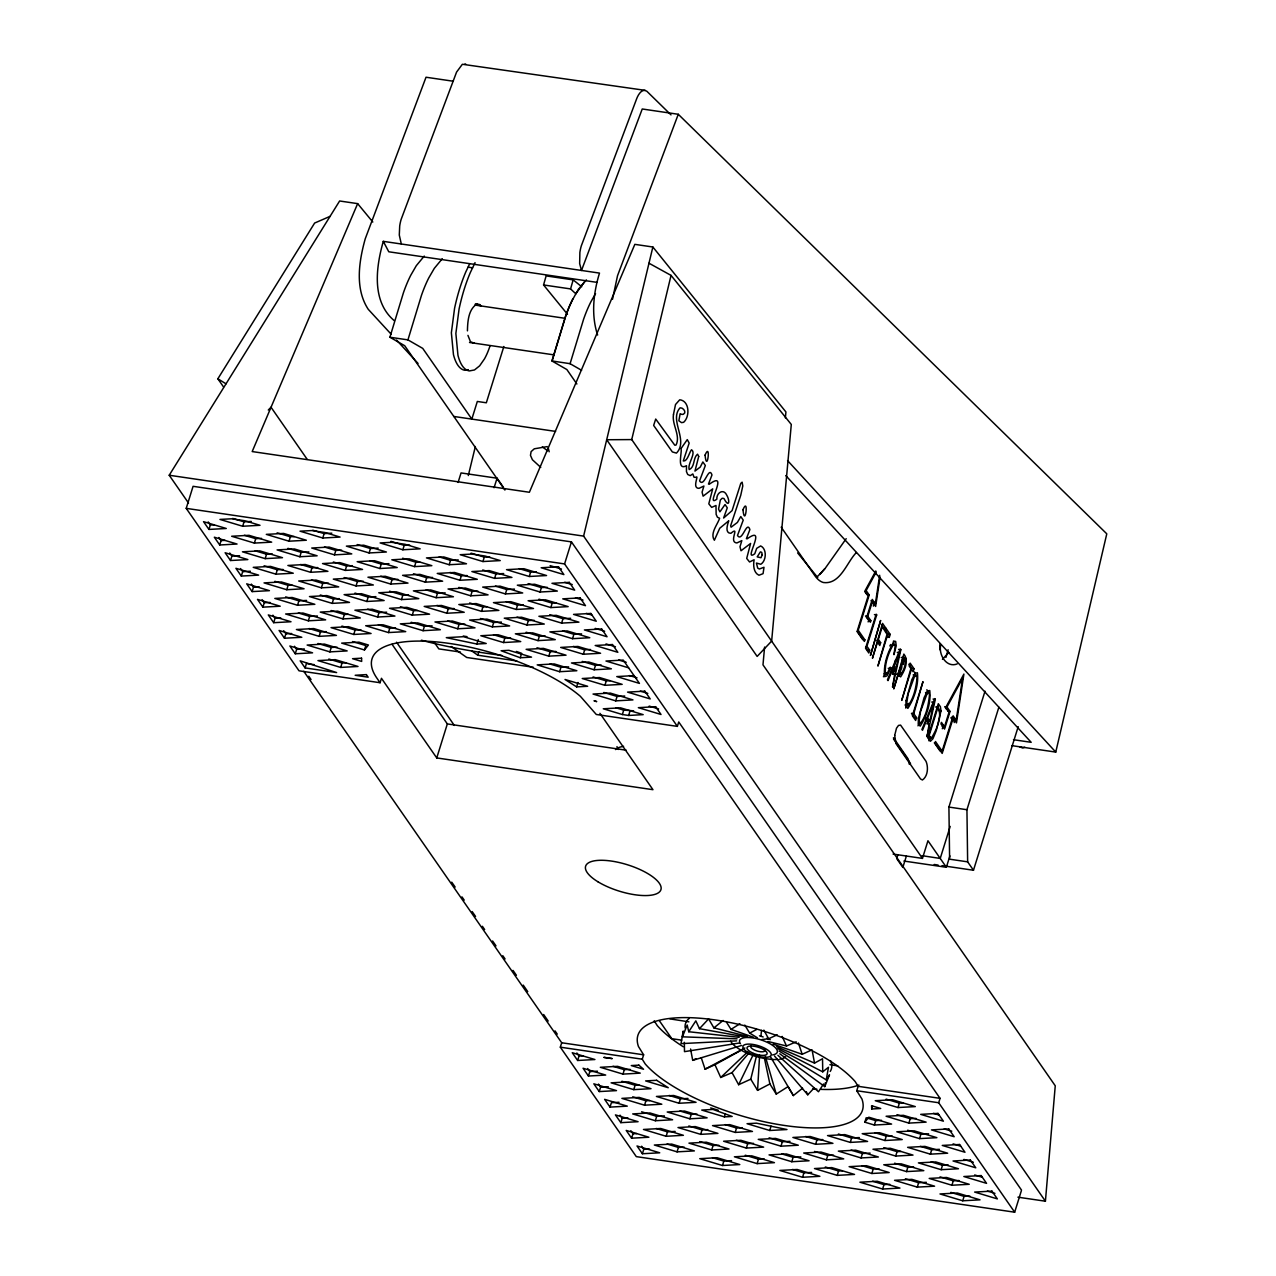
<?xml version="1.0" encoding="UTF-8"?>
<svg xmlns="http://www.w3.org/2000/svg" width="1276" height="1276" viewBox="0 0 1276 1276"><rect width="100%" height="100%" fill="white"/><g stroke="black" fill="none" stroke-linecap="round" stroke-linejoin="round"><path stroke-width="1.5" d="M467.431 330.867C467.654 321.616 468.308 309.542 476.857 304.039L480.908 305.809M903.504 656.502L903.408 664.509M898.256 674.525L893.758 688.928L903.855 654.094C909.214 660.665 904.62 670.793 900.617 676.886L898.256 674.525L896.007 674.191M940.667 645.257C938.514 654.684 946.457 668.177 957.191 663.919M764.579 1058.936L769.891 1083.946L757.577 1090.374L759.587 1055.284M1017.913 1197.175L1045.411 1201.21L1055.252 1085.796L762.984 664.844L764.595 647.06M785.378 417.874L785.92 411.957L652.865 247.002L634.842 244.354L529.38 492.265L252.185 451.56L357.647 203.634L339.623 200.986L169.214 475.246L188.513 503.031M612.496 299.334L617.52 275.744L678.274 114.282L642.243 108.986L581.489 270.464L579.655 263.622L579.878 252.425A18.071 6.938 -81.6 0 1 581.346 245.774L636.74 98.555C638.159 94.807 642.019 87.996 646.788 91.202L671.001 114.888M760.911 1035.968L761.549 1030.386M737.081 1038.839L682.453 1036.83L683.234 1031.04L681.001 1043.624L736.651 1040.865M779.78 1053.785L824.79 1086.642L825.317 1082.782M939.758 649.675L939.933 644.125M873.374 606.116L873.98 602.208M871.045 600.549L873.087 603.5L875.352 603.835L879.69 575.269M880.089 577.151L875.639 606.435L872.337 601.682L867.776 616.292L870.854 620.71L870.376 622.225L866.787 617.058L872.274 599.417L875.352 603.835M954.225 722.551L954.815 718.643M951.896 717L953.938 719.935L956.187 720.27L962.567 678.369L946.983 707.016L950.046 711.434L944.559 729.075L940.954 723.891L941.433 722.375L944.495 726.794L949.057 712.183L945.755 707.43L963.906 674.063L956.474 722.87L953.172 718.117L950.923 717.782L953.124 720.956M779.046 1051.025L826.242 1079.847L828.475 1067.262L822.749 1071.824L777.786 1048.617M893.2 673.744L894.859 666.263M900.84 649.739L892.546 687.19L894.635 674.462L892.083 670.777L888.016 680.65L887.442 679.837L900.298 648.958L900.84 649.739L898.575 649.404M927.668 723.396L928.497 719.648M935.308 699.392L927.03 736.842L929.103 724.114L926.551 720.43L922.484 730.303L921.926 729.489L934.766 698.61L935.308 699.392L933.059 699.057M897.251 652.403L899.5 652.722L895.289 671.527L893.04 671.192L895.561 659.915M929.773 721.179L927.54 717.973L925.291 717.638L927.508 720.844L929.773 721.179L933.984 702.374L931.719 702.055M1011.884 745.647L1055.762 752.09L1106.786 533.831L678.274 114.282M1045.411 1201.21L583.611 536.111L652.865 247.002M949.918 855.861L946.361 867.281L927.955 840.756L922.452 858.397L631.732 439.582L671.048 275.393L648.974 263.207M468.308 475.549L475.358 446.52M757.577 1090.374L750.766 1079.177L756.317 1056.608M567.485 314.279L543.56 284.963L546.128 275.903L573.163 279.875L581.728 286.733M575.141 293.177L570.579 288.918L573.163 279.875M945.947 657.395L948.116 649.771M597.615 335.062C590.995 315.044 593.42 292.97 599.497 273.096L383.294 241.355C376.005 267.035 371.284 301.407 394.348 320.739M504.929 490.064L404.715 345.732L389.914 337.231L403.423 292.778A84.934 32.618 -81.6 0 1 410.76 275.265L416.311 265.679L424.254 256.077M503.86 346.498L486.331 402.785L477.32 401.462L471.833 419.102L422.723 348.38L407.937 339.879L421.447 295.426A84.934 32.618 -81.6 0 1 428.768 277.913L434.334 268.327L442.278 258.725M581.601 370.311L570.085 363.692L583.595 319.239A84.934 32.618 -81.6 0 1 590.932 301.726L595.541 293.655M599.927 713.316L652.945 789.685L436.743 757.928L381.46 678.306L380.089 682.724L299.015 670.809L186.216 508.358L193.075 486.315L571.441 541.885L1021.55 1190.157M208.945 529.428L203.538 521.661L226.267 528.487L208.945 529.428L210.317 525.026L208.148 521.916M219.727 544.98L214.336 537.212L237.049 544.039L219.727 544.98L221.099 540.561L218.946 537.467M230.525 560.515L225.118 552.747L247.847 559.574L230.525 560.515L231.897 556.113L229.744 553.002M242.679 526.254L260.001 525.297L244.864 520.752L231.514 518.79L219.966 519.428L242.679 526.254L244.051 521.836L251.276 521.437M241.308 576.066L235.916 568.298L258.629 575.125L241.308 576.066L242.679 571.648L240.526 568.538M254.371 543.082L271.692 542.14L248.979 535.314L231.658 536.255L254.371 543.082L255.742 538.679L261.516 538.36M252.106 591.601L246.715 583.834L269.427 590.66L252.106 591.601L253.477 587.199L251.324 584.089M265.169 558.633L282.49 557.692L259.762 550.865L242.44 551.806L265.169 558.633L266.54 554.215L272.314 553.912M262.904 607.153L257.497 599.385L280.21 606.212L262.904 607.153L264.276 602.735L262.106 599.624M275.951 574.168L293.273 573.227L270.56 566.4L253.238 567.341L275.951 574.168L277.323 569.766L283.097 569.447M289.014 541.199L306.336 540.242L283.623 533.432L266.301 534.373L289.014 541.199L290.386 536.781L294.23 536.574M273.686 622.688L268.295 614.92L291.008 621.747L273.686 622.688L275.058 618.286L272.904 615.176M286.749 589.719L304.071 588.762L281.358 581.952L264.036 582.893L286.749 589.719L288.121 585.301L291.965 585.094M299.812 556.735L317.134 555.794L294.405 548.967L277.083 549.908L299.812 556.735L301.184 552.333L308.872 551.902M284.484 638.239L279.077 630.456L301.806 637.282L284.484 638.239L285.856 633.821L283.687 630.711M297.531 605.255L314.853 604.314L292.14 597.487L274.819 598.428L297.531 605.255L298.919 600.852L306.607 600.422M310.594 572.286L327.916 571.329L305.203 564.502L287.882 565.459L310.594 572.286L311.966 567.868L317.74 567.565M322.764 538.009L340.086 537.068L324.933 532.507L311.583 530.561L300.035 531.183L322.764 538.009L324.136 533.607L331.824 533.177M295.266 653.775L289.875 646.007L312.572 652.833L295.266 653.775L296.638 649.372L294.485 646.262M308.329 620.806L325.651 619.849L302.938 613.022L285.617 613.979L308.329 620.806L309.701 616.388L317.405 615.973M321.392 587.821L338.714 586.88L316.001 580.054L298.68 580.995L321.392 587.821L322.764 583.419L328.538 583.1M334.456 554.853L351.777 553.896L329.048 547.069L311.727 548.026L334.456 554.853L335.827 550.435L341.601 550.115M305.092 667.922L300.179 660.856L336.625 672.564L305.092 667.922L306.463 663.52L314.343 664.668M319.112 636.341L336.433 635.4L313.721 628.574L296.399 629.515L319.112 636.341L320.499 631.939L326.257 631.62M332.175 603.373L349.496 602.416L326.784 595.589L309.462 596.546L332.175 603.373L333.562 598.954L339.32 598.635M345.238 570.388L362.559 569.447L339.847 562.62L322.525 563.561L345.238 570.388L346.609 565.986L352.383 565.667M329.862 651.876L347.168 650.919L324.391 644.077L307.133 645.05L329.862 651.876L331.234 647.458L337.008 647.139M342.973 618.908L360.295 617.967L337.582 611.14L320.26 612.081L342.973 618.908L344.345 614.506L348.189 614.298M356.036 585.939L373.358 584.982L350.629 578.156L333.307 579.113L356.036 585.939L357.408 581.521L363.181 581.202M369.099 552.955L386.405 552.014L363.692 545.187L346.37 546.128L369.099 552.955L370.471 548.552L378.159 548.122M340.692 667.428L357.998 666.471L335.253 659.644L317.963 660.601L340.692 667.428L342.064 663.026L345.908 662.802M353.755 634.459L371.077 633.502L348.364 626.675L331.042 627.632L353.755 634.459L355.127 630.041L360.901 629.722M366.818 601.475L384.14 600.533L361.427 593.707L344.105 594.648L366.818 601.475L368.19 597.072L375.894 596.642M379.881 568.506L397.203 567.549L374.49 560.722L357.168 561.679L379.881 568.506L381.253 564.088L388.957 563.673M364.457 649.962L368.429 645.018L358.923 642.163L341.665 643.12L364.457 649.962L365.829 645.56L352.527 641.557M377.616 617.026L394.938 616.069L372.225 609.242L354.903 610.199L377.616 617.026L378.988 612.608L386.692 612.193M390.679 584.041L408.001 583.1L385.272 576.274L367.951 577.215L390.679 584.041L392.051 579.639L397.825 579.32M402.833 549.765L420.155 548.824L405.018 544.278L391.668 542.316L380.12 542.938L402.833 549.765L404.205 545.362L409.628 545.059M388.414 632.561L405.72 631.62L383.007 624.793L365.686 625.734L388.414 632.561L389.786 628.159L395.56 627.84M401.462 599.592L418.783 598.635L396.07 591.809L378.749 592.766L401.462 599.592L402.833 595.174L408.607 594.855M414.525 566.608L431.846 565.667L409.133 558.84L391.812 559.781L414.525 566.608L415.896 562.206L419.74 561.982M412.26 615.128L429.581 614.187L406.869 607.36L389.547 608.301L412.26 615.128L413.631 610.725L417.475 610.502M425.323 582.159L442.644 581.202L419.916 574.375L402.594 575.332L425.323 582.159L426.694 577.741L432.468 577.422M458.084 482.44L461.051 472.933L497.082 478.213L502.935 486.65M423.042 630.679L440.364 629.722L417.651 622.895L400.329 623.852L423.042 630.679L424.43 626.261L432.117 625.846M436.105 597.694L453.427 596.753L430.714 589.927L413.392 590.868L436.105 597.694L437.477 593.292L445.18 592.861M449.168 564.726L466.49 563.769L443.777 556.942L426.455 557.899L449.168 564.726L450.54 560.308L458.243 559.893M446.903 613.246L464.225 612.289L441.512 605.462L424.19 606.419L446.903 613.246L448.275 608.827L454.049 608.508M459.966 580.261L477.288 579.32L454.559 572.493L437.237 573.434L459.966 580.261L461.338 575.859L467.112 575.54M457.685 628.781L475.007 627.84L452.294 621.013L434.972 621.954L457.685 628.781L459.073 624.379L464.847 624.06M470.748 595.796L488.07 594.855L465.357 588.029L448.035 588.986L470.748 595.796L472.12 591.394L477.894 591.075M482.918 561.536L500.24 560.595L485.087 556.033L471.737 554.071L460.189 554.709L482.918 561.536L484.29 557.118L489.697 556.83M481.546 611.348L498.868 610.406L476.139 603.58L458.834 604.521L481.546 611.348L482.918 606.945L486.762 606.722M436.743 757.928L447.334 723.923L392.051 644.3M494.61 578.363L511.931 577.422L489.202 570.595L471.881 571.552L494.61 578.363L495.981 573.961L503.669 573.546M476.873 644.029L486.22 643.503L463.555 636.692L446.297 637.649L476.873 644.029L478.245 639.611M516.748 660.936L477.782 655.21L478.883 651.701M492.329 626.883L509.65 625.942L486.938 619.115L469.616 620.056L492.329 626.883L493.7 622.481L501.404 622.066M505.392 593.914L522.713 592.973L500.001 586.147L482.679 587.088L505.392 593.914L506.763 589.512L514.467 589.081M503.478 642.546L520.736 641.573L498.087 634.762L480.813 635.735L503.478 642.546L504.849 638.128L510.607 637.809M516.19 609.45L533.512 608.508L510.783 601.682L493.461 602.623L516.19 609.45L517.562 605.047L523.335 604.728M529.237 576.481L546.559 575.54L523.846 568.713L506.524 569.654L529.237 576.481L530.625 572.063L536.399 571.76M526.972 625.001L544.294 624.06L521.581 617.233L504.259 618.174L526.972 625.001L528.344 620.583L534.118 620.28M540.035 592.016L557.357 591.075L534.644 584.249L517.322 585.19L540.035 592.016L541.407 587.614L547.181 587.295M520.273 657.746L531.534 657.124L508.869 650.313L501.101 650.744L520.273 657.746L521.645 653.344L516.413 651.43M537.994 640.616L555.267 639.643L532.602 632.848L515.345 633.805L537.994 640.616L539.381 636.198L545.123 635.879M550.833 607.567L568.155 606.626L545.426 599.8L528.105 600.741L550.833 607.567L552.205 603.149L556.049 602.942M1021.342 1190.779L1014.675 1212.2L938.689 1102.751L940.061 1098.349L678.736 721.977L677.365 726.379L564.582 563.928L571.441 541.885M548.792 656.151L566.05 655.194L543.401 648.383L526.127 649.34L548.792 656.151L550.163 651.749L555.921 651.43M561.615 623.103L578.937 622.162L556.224 615.335L538.903 616.276L561.615 623.103L562.987 618.7L570.691 618.286M559.59 671.702L576.848 670.729L554.183 663.919L537.196 664.876L559.59 671.702L560.962 667.284L568.633 666.854M572.525 638.686L589.783 637.729L567.134 630.918L549.876 631.875L572.525 638.686L573.897 634.284L581.569 633.853M583.323 654.237L600.581 653.264L577.916 646.453L560.658 647.426L583.323 654.237L584.695 649.819L590.453 649.5M576.64 686.887L587.646 686.281L565.013 679.47L576.64 686.887L578.012 682.485M594.106 669.772L611.379 668.815L588.715 662.005L571.457 662.962L594.106 669.772L595.477 665.37L601.235 665.035M604.904 685.308L622.162 684.351L599.513 677.54L582.239 678.513L604.904 685.308L606.275 680.905L610.119 680.698M615.702 700.859L632.96 699.902L610.295 693.091L593.037 694.048L615.702 700.859L617.074 696.441L624.746 696.026M622.353 714.528L628.637 715.453L643.184 714.64L620.535 707.829L603.277 708.786L622.353 714.528L623.725 710.11L633.646 710.828M628.637 715.453L630.009 711.035M1014.675 1212.2L636.309 1156.63L560.323 1047.181L561.695 1042.763L303.784 671.32M577.645 1060.484L572.254 1052.716L594.919 1059.527L577.645 1060.484L579.017 1056.081L576.864 1052.971M588.443 1076.019L583.052 1068.251L605.701 1075.062L588.443 1076.019L589.815 1071.617L587.662 1068.506M599.241 1091.57L593.834 1083.803L616.499 1090.613L599.241 1091.57L600.613 1087.168L598.444 1084.058M610.024 1107.105L604.633 1099.338L627.282 1106.148L610.024 1107.105L611.395 1102.703L619.067 1102.273M622.975 1074.105L640.233 1073.132L617.568 1066.337L600.31 1067.294L622.975 1074.105L624.347 1069.687L630.089 1069.368M620.822 1122.657L615.415 1114.889L638.08 1121.7L620.822 1122.657L622.194 1118.239L620.024 1115.144M642.259 1059.208L643.63 1054.805L638.463 1046.527A118.333 41.438 17.3 0 1 719.68 1020.64A118.333 41.438 17.3 0 1 855.159 1081.554L858.126 1086.307L856.754 1090.725L861.922 1098.987A118.333 41.438 17.3 0 1 780.705 1124.89A118.333 41.438 17.3 0 1 645.225 1063.961L642.259 1059.208L560.323 1047.181M633.757 1089.64L651.015 1088.683L628.366 1081.873L611.108 1082.83L633.757 1089.64L635.129 1085.238L638.973 1085.015M631.604 1138.192L626.213 1130.424L648.878 1137.235L631.604 1138.192L632.976 1133.79L630.822 1130.68M644.555 1105.191L661.813 1104.218L639.148 1097.408L621.89 1098.381L644.555 1105.191L645.927 1100.773L649.755 1100.566M642.402 1153.743L637.011 1145.976L659.724 1152.802L642.402 1153.743L643.774 1149.325L641.621 1146.231M655.338 1120.727L672.611 1119.77L649.947 1112.959L632.689 1113.916L655.338 1120.727L656.709 1116.325L664.381 1115.894M666.136 1136.278L683.394 1135.305L660.745 1128.494L643.471 1129.467L666.136 1136.278L667.507 1131.86L675.179 1131.429M679.071 1103.262L696.058 1102.32L673.68 1095.494L656.422 1096.451L679.071 1103.262L680.459 1098.859L688.003 1098.429M677.046 1151.845L694.367 1150.904L671.654 1144.078L654.333 1145.019L677.046 1151.845L678.417 1147.443L684.191 1147.124M689.869 1118.797L707.127 1117.84L684.478 1111.029L667.204 1112.002L689.869 1118.797L691.241 1114.395L696.999 1114.076M700.668 1134.348L717.925 1133.391L695.26 1126.58L678.003 1127.537L700.668 1134.348L702.039 1129.93L707.781 1129.611M876.229 572.047L866.133 590.581L869.211 594.999L858.222 630.264L864.889 639.866L864.41 641.381L857.217 631.03L868.206 595.748L864.905 590.995L875.799 570.978M868.127 621.906L868.589 620.391L870.854 620.71M876.676 614.936L866.93 646.246L869.69 650.218L868.828 653.009L865.543 648.288L876.165 614.203L876.676 614.936L874.427 614.617M711.689 1149.963L729.011 1149.022L706.282 1142.195L688.96 1143.137L711.689 1149.963L713.061 1145.545L718.835 1145.242M724.401 1116.883L732.169 1116.452L712.997 1109.434L701.736 1110.072L724.401 1116.883L725.31 1113.932M880.647 642.689L879.786 645.481L877.473 642.147L872.449 658.241L882.545 623.406L885.783 628.063L884.906 630.902L882.179 626.995L878.335 639.356L880.647 642.689L878.398 642.37L876.851 640.137M722.471 1165.498L739.793 1164.557L717.08 1157.731L699.758 1158.672L722.471 1165.498L723.843 1161.096L731.547 1160.666M735.183 1132.418L752.457 1131.461L729.792 1124.65L712.534 1125.607L735.183 1132.418L736.555 1128.016L742.313 1127.697M889.276 637.394L890.201 634.411L886.326 628.829L885.385 631.811L887.059 634.22L877.904 666.088L887.586 634.985L889.276 637.394L887.011 637.075M746.332 1148.065L763.654 1147.124L740.925 1140.297L723.604 1141.238L746.332 1148.065L747.704 1143.663L753.478 1143.344M903.472 657.794L899.133 671.702L901.095 673.903C904.094 669.725 907.204 662.451 903.472 657.794L901.207 657.459M757.115 1163.616L774.436 1162.659L751.724 1155.833L734.402 1156.79L757.115 1163.616L758.486 1159.198L764.26 1158.895M769.715 1130.488L786.973 1129.531L756.397 1123.167L747.05 1123.693L769.715 1130.488L771.087 1126.086M914.031 668.736L913.106 671.718L911.415 669.294L901.733 700.396L910.889 668.544L909.214 666.136L910.155 663.153L914.031 668.736L911.782 668.401L908.863 664.222M913.76 713.683L922.979 681.639L912.372 715.724L915.642 720.446L916.519 717.654L913.76 713.683L911.495 713.348L914.27 717.335L916.519 717.654M780.976 1146.183L798.298 1145.226L775.569 1138.399L758.247 1139.356L780.976 1146.183L782.347 1141.765L790.035 1141.35M791.758 1161.718L809.08 1160.777L786.367 1153.951L769.045 1154.892L791.758 1161.718L793.13 1157.316L800.834 1156.885M937.94 707.319L929.103 735.694L931.352 738.23C936.424 729.744 942.709 716.984 937.94 707.319L935.691 706.984M897.794 855.048L896.693 858.588L902.834 867.425L906.375 856.084M802.556 1177.27L819.878 1176.312L797.165 1169.486L779.843 1170.443L802.556 1177.27L803.928 1172.851L811.632 1172.437M942.31 728.74L943.411 725.215M815.619 1144.285L832.941 1143.344L810.212 1136.517L792.89 1137.458L815.619 1144.285L816.991 1139.883L822.765 1139.564M934.319 742.791L939.886 750.798L942.135 751.133L953.124 715.852L956.187 720.27M953.172 718.117L942.182 753.398L935.005 743.047L935.467 741.531L942.135 751.133M826.401 1159.836L843.723 1158.879L821.01 1152.053L803.689 1153.01L826.401 1159.836L827.773 1155.418L833.547 1155.099M1018.216 726.634L973.476 870.248L967.639 861.842L949.615 859.195L948.913 807.07L985.008 691.209M837.2 1175.371L854.521 1174.43L831.793 1167.604L814.487 1168.545L837.2 1175.371L838.571 1170.969L842.415 1170.746M850.263 1142.403L867.584 1141.446L844.856 1134.619L827.534 1135.576L850.263 1142.403L851.634 1137.985L859.322 1137.57M950.189 826.433L940.221 858.445L922.07 855.686M864.825 1122.178L868.812 1117.218L891.605 1124.076L874.347 1125.033L864.825 1122.178L866.197 1117.76L875.719 1120.615L881.477 1120.296M871.715 1108.988L871.572 1105.75L880.711 1108.493L871.715 1108.988L872.625 1106.053M967.639 861.842L966.937 809.718L998.885 707.159M861.045 1157.938L878.367 1156.997L855.654 1150.17L838.332 1151.111L861.045 1157.938L862.417 1153.536L870.12 1153.105M874.347 1125.033L875.719 1120.615M871.843 1173.489L889.165 1172.532L866.436 1165.706L849.114 1166.663L871.843 1173.489L873.215 1169.071L878.989 1168.752M884.906 1140.505L902.228 1139.564L879.515 1132.737L862.193 1133.678L884.906 1140.505L886.278 1136.103L892.052 1135.784M898.001 1107.536L915.307 1106.595L892.562 1099.753L875.272 1100.709L898.001 1107.536L899.373 1103.134L903.217 1102.927M882.625 1189.025L899.947 1188.084L877.234 1181.257L859.912 1182.198L882.625 1189.025L883.997 1184.622L889.771 1184.303M895.688 1156.056L913.01 1155.099L890.297 1148.272L872.975 1149.229L895.688 1156.056L897.06 1151.638L900.92 1151.43M908.863 1123.103L926.137 1122.146L903.408 1115.32L886.102 1116.261L908.863 1123.103L910.235 1118.701L915.993 1118.382M906.486 1171.591L923.808 1170.65L901.079 1163.824L883.758 1164.765L906.486 1171.591L907.858 1167.189L913.632 1166.87M919.549 1138.623L936.871 1137.666L914.142 1130.839L896.821 1131.796L919.549 1138.623L920.921 1134.205L928.609 1133.79M917.269 1187.127L934.59 1186.186L911.877 1179.359L894.556 1180.316L917.269 1187.127L918.64 1182.724L926.344 1182.31M930.332 1154.158L947.653 1153.217L924.94 1146.39L907.619 1147.331L930.332 1154.158L931.703 1149.756L939.407 1149.325M941.13 1169.693L958.451 1168.752L935.723 1161.926L918.401 1162.883L941.13 1169.693L942.501 1165.291L948.275 1164.972M951.912 1185.245L969.234 1184.303L946.521 1177.477L929.199 1178.418L951.912 1185.245L953.284 1180.842L959.058 1180.523M962.71 1200.78L980.032 1199.839L957.303 1193.012L939.997 1193.953L962.71 1200.78L964.082 1196.378L969.856 1196.059M494.067 487.719L497.082 478.213M682.453 1036.83L687.174 1024.979L688.753 1031.726L739.171 1037.324M824.79 1086.642L829.512 1074.807L826.242 1079.847M895.289 671.527L893.072 668.321L899.5 652.722M927.54 717.973L933.984 702.374M890.457 668.624L886.964 675.897L884.651 676.663C883.183 664.621 887.873 651.366 894.237 641.174L895.656 641.429L896.23 645.752L893.966 654.684L895.242 645.465L893.694 644.029C888.415 652.706 884.428 663.743 885.464 673.967L887.33 673.25L890.217 667.157L890.457 668.624L888.192 668.305M469.728 263.701L465.756 272.027A92.957 35.696 -81.6 0 0 454.575 308.298L451.369 332.781L453.459 354.632A51.981 19.953 -81.6 0 0 464.911 370.263L468.292 369.625M475.039 262.649L470.27 272.697A92.957 35.696 -81.6 0 0 459.089 308.967L455.867 333.435L457.956 355.286A51.981 19.953 -81.6 0 0 469.409 370.917L474.481 369.96L479.632 365.845L484.497 358.859A45.282 17.386 -81.6 0 0 490 345.924M748.852 1053.163L732.025 1072.622L738.644 1084.712L753.765 1053.545M900.904 672.548L898.958 676.12M908.656 703.395L905.625 708.02M886.31 672.739L883.407 676.759M889.819 645.959L890.68 644.524M914.669 676.057L908.177 693.713L906.757 703.124L907.97 705.724C913.967 698.004 916.056 687.333 917.093 677.668A4.035 1.547 -81.6 0 0 915.418 675.243L914.669 676.057A4.035 1.547 -81.6 0 0 914.334 675.1M927.014 693.841L920.522 711.498L919.103 720.892L920.315 723.508C926.312 715.772 928.402 705.102 929.438 695.452A4.035 1.547 -81.6 0 0 927.764 693.028L927.014 693.841A4.035 1.547 -81.6 0 0 925.515 692.693M223.507 386.915L217.861 378.781L314.63 223.045L330.069 216.362M575.635 294.054L584.392 281.884M930.667 738.421L928.88 740.766M688.753 1031.726L695.835 1020.848L699.471 1028.679L745.232 1036.941M823.546 1083.962L818.49 1091.746L777.897 1055.3M919.9 723.348L917.97 725.805M846.195 538.679L824.79 568.905L817.342 576.64M856.403 552.524C846.913 561.934 840.453 584.886 823.307 582.494A74.455 28.582 -81.6 0 1 814.901 575.715L781.183 527.163M930.427 736.587L929.103 737.895L926.855 735.359M948.865 652.387L942.454 659.325M819.814 574.503L824.647 568.793M699.471 1028.679L708.611 1018.886L713.89 1027.882L747.449 1036.383M774.548 1056.065L807.772 1094.792L814.295 1087.79M268.279 410.027L271.022 407.235L307.197 459.344M586.418 279.907L578.331 289.381L572.908 299.078A84.934 32.618 -81.6 0 0 565.571 316.592L552.077 361.06L566.863 369.546L576.88 383.996M885.081 672.915L884.013 673.951L886.278 674.27M740.24 1050.818L714.943 1064.71L720.733 1077.486L747.72 1051.839M898.113 673.154L899.692 672.883L901.669 668.13L902.451 659.245M713.89 1027.882L723.125 1020.481M770.449 1056.64L793.353 1095.59L802.588 1088.189M906.63 704.719L905.003 705.022M726.475 1022.14L731.004 1029.381L739.905 1023.767M769.891 1083.946L776.239 1094.09L788.09 1086.594L793.353 1095.59M690.571 1049L692.708 1060.372L695.899 1058.633M776.701 1046.719L814.535 1063.099L822.526 1058.745L822.749 1071.824M701.306 1057.9L705.07 1069.176L744.897 1047.979M744.801 1025.091L749.666 1033.097L756.7 1029.429M1024.787 747.242L1022.65 748.023L1019.731 746.795M762.107 1039.509L768.599 1038.76L777.259 1034.804M738.644 1084.712L750.766 1079.177M705.07 1069.176L714.943 1064.71M773.176 1044.135L802.189 1054.295L812.062 1049.829M767.929 1041.487L786.51 1045.985L796.192 1041.822M720.733 1077.486L732.025 1072.622M692.708 1060.372L741.659 1045.443M739.059 1043.066L684.494 1051.647L684.335 1042.317M547.26 446.6L534.293 448.801L531.103 451.624L530.465 455.357L532.411 459.743L540.753 467.383M210.317 525.026L214.161 524.819M221.099 540.561L224.959 540.354M231.897 556.113L239.601 555.698M242.679 571.648L250.383 571.233M253.477 587.199L259.251 586.88M264.276 602.735L270.049 602.432M275.058 618.286L280.832 617.967M285.856 633.821L291.63 633.518M296.638 649.372L304.326 648.942M634.028 675.61L616.771 676.583L639.435 683.394L623.246 660.075L605.972 661.032L628.637 667.842M579.017 1056.081L582.861 1055.858M589.815 1071.617L597.487 1071.186M600.613 1087.168L608.285 1086.737M622.194 1118.239L627.952 1117.92M632.976 1133.79L636.82 1133.582M643.774 1149.325L649.548 1149.022M631.732 439.582L606.69 439.741L757.146 656.422L771.645 641.094L791.295 424.461L671.048 275.393M474.353 343.244L470.461 341.729L467.941 335.365M645.178 90.357L462.375 64.263L456.569 72.094L401.174 219.312A18.071 6.938 -81.6 0 0 399.707 225.964L399.292 235.055L401.302 243.987M767.131 1058.841L771.725 1059.431A29.587 10.367 17.3 0 0 777.77 1059.431M453.06 81.201L426.025 77.23L365.271 238.708C358.955 261.213 354.68 288.647 368.254 309.318L391.126 334.168M597.136 282.379L388.781 251.787L383.294 241.355M468.085 267.147L472.583 267.816M543.56 284.963L570.579 288.918M479.904 304.581L475.406 303.927L476.411 305.155M476.267 304.884L480.765 305.554M474.895 305.06L565.109 318.314M469.52 342.478L553.848 354.856M389.914 337.231L407.937 339.879M570.085 363.692L551.934 360.949L565.443 316.48A84.934 32.618 -81.6 0 1 572.78 298.983M453.809 416.455L555.586 431.4M169.214 475.246L583.611 536.111M869.211 594.999L866.962 594.664L864.905 591.713M186.216 508.358L564.582 563.928M867.776 616.292L865.527 615.973L867.568 618.908M885.783 628.063L883.534 627.744L881.381 624.634M890.201 634.411L887.952 634.092L885.034 629.897M864.889 639.866L862.64 639.531L857.073 631.54M869.69 650.218L867.441 649.883L865.591 647.235M904.062 658.209L906.311 658.544M902.914 660.537L905.163 660.872M893.072 668.321L890.823 667.986L893.04 671.192M898.846 673.584L901.095 673.903M892.387 674.127L894.635 674.462M946.983 707.016L944.734 706.681L946.776 709.631M947.797 711.099L950.046 711.434M460.445 652.068L438.816 648.894L434.303 642.402M926.855 723.779L929.103 724.114M942.246 726.475L944.495 726.794M533.288 667.252L466.713 657.475L451.289 646.549M1013.495 739.713L1031.183 742.313L785.777 475.565M677.365 726.379L596.291 714.48L580.357 696.297A118.333 41.438 17.3 0 0 436.137 641.876A118.333 41.438 17.3 0 0 376.914 678.162L380.089 682.724M447.334 723.923L626.197 750.192M948.913 807.07L966.937 809.718M893.088 854.075L922.452 858.397M934.176 864.474L938.099 865.064M942.039 865.638L973.476 870.248M903.902 861.045L946.361 867.281M688.88 1021.837L669.9 1018.886M681.703 1040.147L671.83 1038.696L659.373 1020.752M829.91 1064.694L837.774 1065.859M561.695 1042.763L643.63 1054.805M858.126 1086.307L940.061 1098.349M856.754 1090.725L938.689 1102.751M463.204 636.038L467.064 636.66M550.115 565.635L561.472 569.048M471.035 553.146L484.29 557.118M519.252 568.649L530.625 572.063M564.694 582.303L572.27 584.583M390.95 541.375L404.205 545.362M439.183 556.894L450.54 560.308M482.727 569.973L495.981 573.961M528.152 583.626L541.407 587.614M575.492 597.854L583.052 600.135M312.779 530.194L324.136 533.607M357.216 544.565L370.471 548.552M402.642 558.218L415.896 562.206M449.981 572.445L461.338 575.859M495.407 586.099L506.763 589.512M538.95 599.178L552.205 603.149M586.274 613.389L591.952 615.096M232.695 518.423L244.051 521.836M277.131 532.81L290.386 536.781M324.471 547.021L335.827 550.435M369.896 560.674L381.253 564.088M413.44 573.753L426.694 577.741M458.866 587.407L472.12 591.394M506.205 601.634L517.562 605.047M549.749 614.713L562.987 618.7M595.206 628.382L604.649 631.221M244.386 535.266L255.742 538.679M287.929 548.345L301.184 552.333M333.355 561.998L346.609 565.986M380.695 576.226L392.051 579.639M426.12 589.879L437.477 593.292M469.664 602.958L482.918 606.945M516.987 617.169L528.344 620.583M562.572 630.87L573.897 634.284M606.004 643.917L615.447 646.757M255.184 550.801L266.54 554.215M300.61 564.455L311.966 567.868M344.153 577.55L357.408 581.521M389.595 591.187L402.833 595.174M436.918 605.414L448.275 608.827M480.462 618.493L493.7 622.481M526.159 632.226L539.381 636.198M573.371 646.422L584.695 649.819M618.685 660.027L626.229 662.308M264.084 565.778L277.323 569.766M311.408 580.006L322.764 583.419M354.951 593.085L368.19 597.072M400.377 606.738L413.631 610.725M447.701 620.965L459.073 624.379M493.525 634.73L504.849 638.128M536.941 647.777L550.163 651.749M582.271 661.399L595.477 665.37M629.467 675.578L637.027 677.843M274.866 581.33L288.121 585.301M320.308 594.983L333.562 598.954M367.632 609.194L378.988 612.608M411.175 622.273L424.43 626.261M550.036 664.014L560.962 667.284M593.053 676.934L606.275 680.905M640.265 691.114L647.809 693.394M285.664 596.865L298.919 600.852M331.09 610.518L344.345 614.506M378.414 624.746L389.786 628.159M603.851 692.469L617.074 696.441M649.165 706.091L658.607 708.93M616.101 707.829L623.725 710.11M298.345 612.974L309.701 616.388M341.888 626.069L355.127 630.041M309.127 628.526L320.499 631.939M317.979 643.487L331.234 647.458M328.809 659.038L342.064 663.026M886.118 1099.146L899.373 1103.134M933.426 1113.358L939.088 1115.064M896.964 1114.714L910.235 1118.701M944.192 1128.909L951.768 1131.174M907.667 1130.217L920.921 1134.205M953.092 1143.87L960.668 1146.151M874.921 1132.689L886.278 1136.103M920.347 1146.342L931.703 1149.756M963.89 1159.421L973.349 1162.261M613.006 1066.289L624.347 1069.687M838.38 1134.013L851.634 1137.985M883.805 1147.65L897.06 1151.638M931.145 1161.878L942.501 1165.291M974.673 1174.957L982.249 1177.238M621.922 1081.266L635.129 1085.238M669.118 1095.446L680.459 1098.859M710.668 1107.935L718.213 1110.2M805.635 1136.469L816.991 1139.883M851.06 1150.123L862.417 1153.536M894.604 1163.202L907.858 1167.189M940.029 1176.855L953.284 1180.842M987.369 1191.066L994.929 1193.347M632.705 1096.802L645.927 1100.773M679.917 1110.997L691.241 1114.395M725.231 1124.603L736.555 1128.016M769.093 1137.793L782.347 1141.765M814.519 1151.446L827.773 1155.418M861.858 1165.658L873.215 1169.071M905.402 1178.737L918.64 1182.724M950.827 1192.39L964.082 1196.378M641.605 1111.779L656.709 1116.325M688.817 1125.958L702.039 1129.93M736.348 1140.25L747.704 1143.663M781.773 1153.903L793.13 1157.316M825.317 1166.982L838.571 1170.969M872.64 1181.209L883.997 1184.622M656.183 1128.463L667.507 1131.86M699.806 1141.573L713.061 1145.545M745.248 1155.227L758.486 1159.198M792.571 1169.438L803.928 1172.851M667.061 1144.03L678.417 1147.443M712.486 1157.683L723.843 1161.096M731.004 1029.381L753.127 1037.117M465.006 63.896L465.836 64.215M749.666 1033.097L757.402 1037.803M217.861 378.781L226.027 383.821M471.386 650.68L477.782 655.21M542.316 446.871L547.563 450.699M914.509 671.926L915.849 676.551M926.855 689.71L928.067 691.815M893.439 737.735L907.874 758.566L909.166 762.075M787.563 460.588L1055.762 752.09M396.517 340.022L418.034 363.421M357.647 203.634L372.815 222.024M797.644 552.939L817.772 577.613M893.487 738.979L910.522 763.511M396.549 642.227L454.336 725.438M308.776 676.248L311.041 679.518M451.736 882.163L455.149 887.059M461.944 896.868L464.225 900.138M472.168 911.574L475.565 916.471M482.376 926.28L484.641 929.55M492.584 940.986L495.997 945.883M502.792 955.692L505.073 958.962M513.016 970.398L516.413 975.295M523.224 985.104L527.754 991.643M543.64 1014.516L548.186 1021.055M554.996 1030.864L557.261 1034.134M654.221 1020.8L657.204 1025.553A118.333 41.438 17.3 0 0 683.266 1046.735M763.877 1030.115L768.599 1038.76M806.304 1091.666L807.772 1094.792M782.172 1036.415L786.51 1045.985M938.163 706.41L938.753 710.62M798.425 1043.002L802.189 1054.295M893.407 641.094L893.982 645.417M765.377 1056.576L776.239 1094.09M548.233 447.956L549.174 451.784M812.413 1051.727L814.535 1063.099M909.038 761.963L909.357 764.388M913.169 674.924A4.035 1.547 -81.6 0 1 913.807 674.717M618.445 749.459A39.444 13.813 17.3 0 1 616.962 746.604M615.51 749.57A39.444 13.813 17.3 0 1 623.597 746.332M858.939 1085.063A118.333 41.438 17.3 0 1 820.883 1089.369M816.911 1089.194A118.333 41.438 17.3 0 1 812.86 1088.907M785.585 1056.815A29.587 10.367 17.3 0 1 779.508 1059.224M764.771 1058.538A29.587 10.367 17.3 0 1 730.733 1041.232M759.475 1035.809A29.587 10.367 17.3 0 1 763.176 1036.957M766.796 1038.249A29.587 10.367 17.3 0 1 770.273 1039.701M685.18 1028.041A76.385 26.748 17.3 0 1 689.231 1018.376M830.532 1060.643A76.385 26.748 17.3 0 1 830.213 1071.425M740.431 1043.672A19.73 6.906 17.3 0 1 762.33 1040.323A19.73 6.906 17.3 0 1 772.538 1054.917M764.26 1049.191A7.385 2.584 17.3 0 1 763.447 1051.647L762.155 1051.807A7.385 2.584 17.3 0 1 753.526 1049.542A7.385 2.584 17.3 0 1 751.149 1045.746M501.755 655.37A256.396 71.903 1.4 0 1 421.399 640.201M705.07 455.133C707.095 474.544 711.131 440.826 705.07 455.133M742.983 509.73C745.009 529.141 749.044 495.423 742.983 509.73M698.722 456.457L694.957 471.099L700.237 467.08L702.869 461.944L705.341 465.501L699.583 480.877C704.288 488.357 708.754 465.134 711.976 474.975L708.483 484.098L709.392 484.146C730.223 469.185 704.336 508.406 716.857 499.155C716.33 492.839 723.572 488.102 726.762 495.184C730.207 501.021 729.09 508.358 723.955 498.501L722.184 498.246L720.35 500.032L718.548 509.108L719.903 511.851L725.039 504.53L727.288 507.784L723.62 518.024L732.089 510.607L740.782 483.381L742.138 482.137L742.791 485.965L740.75 495.263L730.654 525.728L731.084 527.211L737.384 522.458L740.782 516.541L743.238 520.098L737.496 535.473C742.185 542.89 746.683 519.874 749.889 529.572L746.396 538.695L747.305 538.743C768.12 523.782 742.249 563.003 754.77 553.752L756.7 548.345L760.655 545.937C767.067 548.855 766.461 560.786 760.783 564.279L756.429 563.035L757.689 568.059L759.364 569.016L764.005 567.262L763.064 573.674L758.949 575.237C753.414 572.669 753.175 565.013 754.116 559.765L749.554 561.966L746.699 558.441L750.607 543.448L741.005 550.769L740 546.734L741.819 540.625L736.922 542.938C728.054 542.364 740.718 525.058 730.877 533.32C724.513 533.288 727.591 524.197 728.771 520.783L719.744 528.248L714.369 540.242C709.775 533.4 717.447 524.819 719.616 518.263L717.399 517.195L716.139 514.34L715.995 505.487L711.641 507.37L708.802 503.845L712.694 488.852L703.108 496.173L702.087 492.137L703.905 486.028L699.009 488.341C691.401 488.453 699.711 474.114 695.787 477.399L694.016 477.224L692.82 473.938L690.236 475.645L687.716 474.465L686.456 471.61L686.488 465.708C675.881 471.514 682.788 450.157 680.874 448.785L687.27 439.614L689.168 443.091L683.282 460.971C687.413 461.816 689.231 452.422 691.512 449.758C696.616 452.98 687.158 463.97 689.215 469.584C695.181 466.968 692.82 457.861 697.573 454.176L698.722 456.457M894.699 735.375L895.975 743.605L920.522 778.966L922.436 779.987C927.955 776.191 928.465 767.147 926.025 761.325L900.585 725.119L898.511 725.422L896.486 728.229L894.699 735.375M673.505 414.285C671.623 424.637 680.858 435.355 676.041 445.069L674.797 445.228L655.72 419.054L653.647 425.418L672.356 451.943L676.455 453.108C688.96 440.3 668.752 419.948 680.108 407.81C683.202 407.379 687.094 412.595 683.362 414.269A36.047 11.707 89.6 0 1 680.156 413.711L678.848 420.761L681.543 422.643L683.633 422.308C690.061 416.71 689.63 400.808 679.725 399.787L675.514 404.524L673.505 414.285M762.219 554.709L760.99 557.74L757.194 556.878L760.352 551.902L761.708 552.317L762.219 554.709M906.056 700.636L905.864 706.441L907.874 708.355C914.413 698.195 918.816 684.829 917.412 672.755L915.067 673.329L911.782 679.789L906.056 700.636M918.401 718.42L918.21 724.21L920.219 726.124C926.759 715.98 931.161 702.613 929.757 690.539L927.413 691.114L924.127 697.573L918.401 718.42M941.002 710.955L936.249 730.717L932.915 738.756L930.411 741.292L927.7 737.799L938.307 703.714L940.412 706.745L941.002 710.955M880.584 620.567L870.471 655.385L880.584 620.567M750.782 1046.017L748.948 1046.24A10.511 3.684 17.3 0 0 750.049 1051.583A10.511 3.684 17.3 0 0 763.335 1055.412L765.169 1055.188A10.511 3.684 17.3 0 0 764.069 1049.845A10.511 3.684 17.3 0 0 750.782 1046.017M366.371 674.605L355.175 675.275L368.158 677.189L366.371 674.605M558.489 566.815L541.168 567.756L563.88 574.583L558.489 566.815M569.287 582.366L551.966 583.307L574.678 590.134L569.287 582.366M580.07 597.902L562.748 598.843L585.477 605.669L580.07 597.902M590.868 613.453L573.546 614.394L596.259 621.221L590.868 613.453M601.65 628.988L584.392 629.945L607.057 636.756L601.65 628.988M361.555 658.193L352.559 658.687L361.682 661.431L361.555 658.193M612.448 644.539L595.19 645.496L617.839 652.307L612.448 644.539M644.827 691.161L627.569 692.118L650.218 698.929L644.827 691.161M596.562 701.561L594.249 700.859L596.562 701.561M655.609 706.697L638.351 707.67L661.016 714.48L655.609 706.697M612.081 1058.57L604.042 1057.389L612.081 1058.57M638.861 1065.141L631.285 1065.572L643.551 1069.256L638.861 1065.141M656.63 1080.293L645.624 1080.916L668.257 1087.71L656.63 1080.293M937.988 1113.406L920.698 1114.363L943.395 1121.173L937.988 1113.406M948.786 1128.957L931.464 1129.898L954.177 1136.725L948.786 1128.957M959.584 1144.492L942.262 1145.433L964.975 1152.26L959.584 1144.492M970.366 1160.043L953.044 1160.985L975.773 1167.811L970.366 1160.043M981.164 1175.579L963.843 1176.52L986.555 1183.346L981.164 1175.579M991.946 1191.13L974.625 1192.071L997.353 1198.898L991.946 1191.13M597.918 881.764A39.444 13.813 17.3 0 0 660.33 890.919A39.444 13.813 17.3 0 0 611.587 861.093A39.444 13.813 17.3 0 0 597.918 881.764M747.577 1052.174A14.786 5.184 17.3 0 0 770.959 1055.587A14.786 5.184 17.3 0 0 752.649 1044.39A14.786 5.184 17.3 0 0 747.577 1052.174"/></g></svg>
